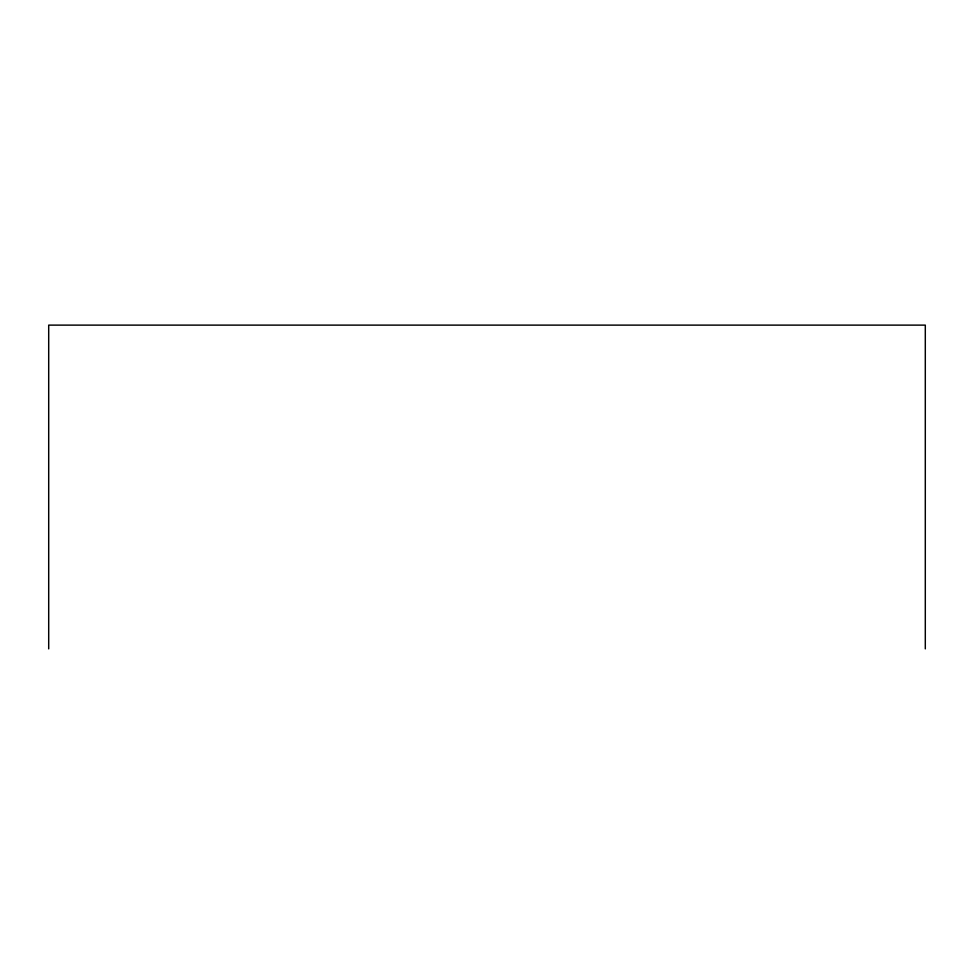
<?xml version="1.0" encoding="UTF-8"?>
<svg xmlns="http://www.w3.org/2000/svg" width="974" height="974" viewBox="0 0 974 974"><rect width="100%" height="100%" fill="white"/><g stroke="black" fill="none" stroke-linecap="round" stroke-linejoin="round"><path stroke-width="1.46" d="M925.3 648.879L925.3 325.121L48.7 325.121L48.7 648.879"/></g></svg>
